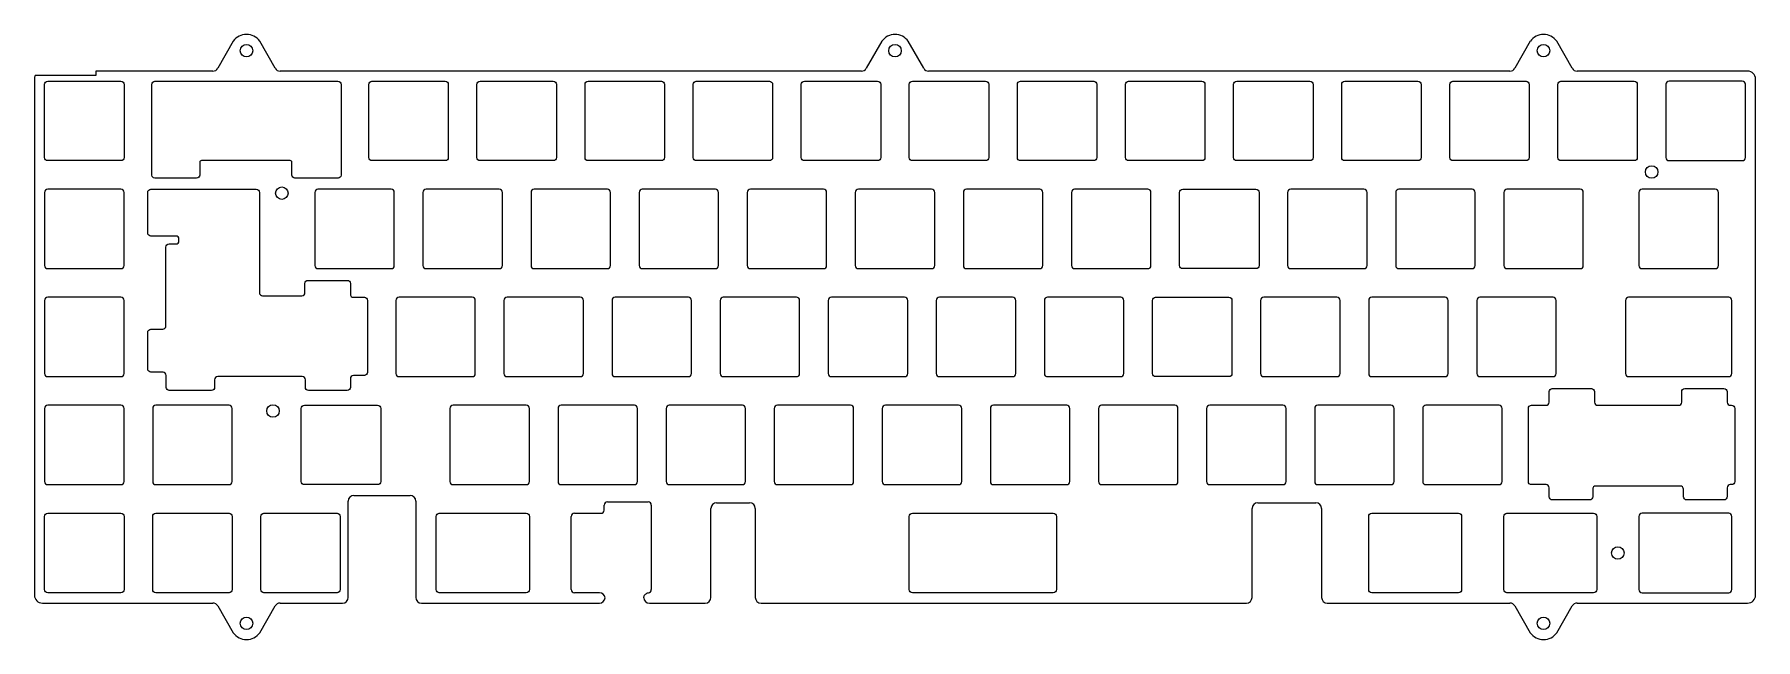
# Model space of a CAD drawing. Header units: millimetres. Extents: x -305 to -2, y -132 to -25.
import ezdxf

# ---------------------------------------------------------------- set-up
doc = ezdxf.new("R2010")
doc.units = ezdxf.units.MM
doc.layers.get('0').update_dxf_attribs({"linetype": 'CONTINUOUS'})

msp = doc.modelspace()

# ---------------------------------------------------------------- linework, layer by layer
for p, q in [((-270.02, -25.99), (-272.74, -30.76)), ((-262.63, -30.76), (-265.35, -25.99)), ((-155.72, -25.99), (-158.44, -30.76)), ((-148.33, -30.76), (-151.05, -25.99)), ((-41.42, -25.99), (-44.14, -30.76)), ((-34.03, -30.76), (-36.75, -25.99)), ((-305.05, -32.67), (-305.05, -123.69)), ((-294.25, -32.05), (-304.91, -32.05)), ((-273.61, -31.27), (-294.25, -31.27)), ((-294.25, -31.27), (-294.25, -32.05)), ((-159.31, -31.27), (-261.76, -31.27)), ((-45.01, -31.27), (-147.46, -31.27)), ((-3.11, -31.27), (-33.16, -31.27)), ((-1.71, -123.69), (-1.71, -32.67)), ((-248.75, -106.1), (-238.84, -106.1)), ((-249.75, -124.09), (-249.75, -107.1)), ((-237.84, -107.1), (-237.84, -124.09)), ((-204.63, -108.7), (-204.63, -107.8)), ((-204.08, -107.25), (-196.89, -107.25)), ((-196.34, -107.8), (-196.34, -122.71)), ((-185.82, -122.25), (-185.82, -108.4)), ((-184.82, -107.4), (-179, -107.4)), ((-178, -108.4), (-178, -122.25)), ((-90.46, -122.25), (-90.46, -108.4)), ((-89.46, -107.4), (-79.2, -107.4)), ((-78.2, -108.4), (-78.2, -122.25)), ((-210.44, -122.7), (-210.44, -109.8)), ((-209.89, -109.25), (-205.18, -109.25)), ((-205.48, -123.25), (-209.89, -123.25)), ((-185.82, -124.09), (-185.82, -122.25)), ((-178, -122.25), (-178, -124.09)), ((-90.46, -124.09), (-90.46, -122.25)), ((-78.2, -122.25), (-78.2, -124.09)), ((-303.65, -125.09), (-273.61, -125.09)), ((-272.74, -125.59), (-270.03, -130.32)), ((-265.34, -130.32), (-262.63, -125.59)), ((-261.76, -125.09), (-250.75, -125.09)), ((-236.84, -125.09), (-205.48, -125.09)), ((-196.67, -125.09), (-186.82, -125.09)), ((-177, -125.09), (-91.46, -125.09)), ((-77.2, -125.09), (-45.01, -125.09)), ((-44.14, -125.59), (-41.43, -130.32)), ((-36.74, -130.32), (-34.03, -125.59)), ((-33.16, -125.09), (-3.11, -125.09))]:
    msp.add_line(p, q)
for points in [[(-303.26, -46.5), (-303.26, -33.6, -0.414214), (-302.71, -33.05), (-289.81, -33.05, -0.414214), (-289.26, -33.6), (-289.26, -46.5, -0.414214), (-289.81, -47.05), (-302.71, -47.05, -0.414214)], [(-276.48, -50.14), (-283.86, -50.14, -0.414214), (-284.36, -49.64), (-284.36, -33.6, -0.414214), (-283.81, -33.05), (-251.56, -33.05, -0.414214), (-251.01, -33.6), (-251.01, -49.64, -0.414214), (-251.51, -50.14), (-259.13, -50.14, -0.414214), (-259.68, -49.59), (-259.68, -47.35, 0.414214), (-259.98, -47.05), (-275.63, -47.05, 0.414214), (-275.93, -47.35), (-275.93, -49.59, -0.414214)], [(-246.11, -46.5), (-246.11, -33.6, -0.414214), (-245.56, -33.05), (-232.66, -33.05, -0.414214), (-232.11, -33.6), (-232.11, -46.5, -0.414214), (-232.66, -47.05), (-245.56, -47.05, -0.414214)], [(-227.06, -46.5), (-227.06, -33.6, -0.414214), (-226.51, -33.05), (-213.61, -33.05, -0.414214), (-213.06, -33.6), (-213.06, -46.5, -0.414214), (-213.61, -47.05), (-226.51, -47.05, -0.414214)], [(-208.01, -46.5), (-208.01, -33.6, -0.414214), (-207.46, -33.05), (-194.56, -33.05, -0.414214), (-194.01, -33.6), (-194.01, -46.5, -0.414214), (-194.56, -47.05), (-207.46, -47.05, -0.414214)], [(-188.96, -46.5), (-188.96, -33.6, -0.414214), (-188.41, -33.05), (-175.51, -33.05, -0.414214), (-174.96, -33.6), (-174.96, -46.5, -0.414214), (-175.51, -47.05), (-188.41, -47.05, -0.414214)], [(-169.91, -46.5), (-169.91, -33.6, -0.414214), (-169.36, -33.05), (-156.46, -33.05, -0.414214), (-155.91, -33.6), (-155.91, -46.5, -0.414214), (-156.46, -47.05), (-169.36, -47.05, -0.414214)], [(-150.86, -46.5), (-150.86, -33.6, -0.414214), (-150.31, -33.05), (-137.41, -33.05, -0.414214), (-136.86, -33.6), (-136.86, -46.5, -0.414214), (-137.41, -47.05), (-150.31, -47.05, -0.414214)], [(-131.81, -46.5), (-131.81, -33.6, -0.414214), (-131.26, -33.05), (-118.36, -33.05, -0.414214), (-117.81, -33.6), (-117.81, -46.5, -0.414214), (-118.36, -47.05), (-131.26, -47.05, -0.414214)], [(-112.76, -46.5), (-112.76, -33.6, -0.414214), (-112.21, -33.05), (-99.31, -33.05, -0.414214), (-98.76, -33.6), (-98.76, -46.5, -0.414214), (-99.31, -47.05), (-112.21, -47.05, -0.414214)], [(-93.71, -46.5), (-93.71, -33.6, -0.414214), (-93.16, -33.05), (-80.26, -33.05, -0.414214), (-79.71, -33.6), (-79.71, -46.5, -0.414214), (-80.26, -47.05), (-93.16, -47.05, -0.414214)], [(-74.66, -46.5), (-74.66, -33.6, -0.414214), (-74.11, -33.05), (-61.21, -33.05, -0.414214), (-60.66, -33.6), (-60.66, -46.5, -0.414214), (-61.21, -47.05), (-74.11, -47.05, -0.414214)], [(-55.61, -46.5), (-55.61, -33.6, -0.414214), (-55.06, -33.05), (-42.16, -33.05, -0.414214), (-41.61, -33.6), (-41.61, -46.5, -0.414214), (-42.16, -47.05), (-55.06, -47.05, -0.414214)], [(-36.56, -46.5), (-36.56, -33.6, -0.414214), (-36.01, -33.05), (-23.11, -33.05, -0.414214), (-22.56, -33.6), (-22.56, -46.5, -0.414214), (-23.11, -47.05), (-36.01, -47.05, -0.414214)], [(-3.51, -33.6, 0.414214), (-4.06, -33.05), (-16.96, -33.05, 0.414214), (-17.51, -33.6), (-17.51, -46.5, 0.414214), (-16.96, -47.05), (-4.06, -47.05, 0.414214), (-3.51, -46.5)], [(-289.26, -52.65, 0.414214), (-289.81, -52.1), (-302.71, -52.1, 0.414214), (-303.26, -52.65), (-303.26, -65.55, 0.414214), (-302.71, -66.1), (-289.81, -66.1, 0.414214), (-289.26, -65.55)], [(-282.43, -76.77, 0.414214), (-281.88, -76.22), (-281.88, -62.3, -0.414214), (-281.33, -61.75), (-280.13, -61.75, 0.414214), (-279.58, -61.2), (-279.58, -60.9, 0.414214), (-280.13, -60.35), (-284.53, -60.35, -0.414214), (-285.08, -59.8), (-285.08, -52.65, -0.414214), (-284.53, -52.1), (-265.95, -52.1, -0.414214), (-265.4, -52.65), (-265.4, -70.35, 0.414214), (-264.85, -70.9), (-257.92, -70.9, 0.414214), (-257.37, -70.35), (-257.37, -68.72, -0.414214), (-256.82, -68.17), (-249.92, -68.17, -0.414214), (-249.37, -68.72), (-249.37, -70.6, 0.414214), (-248.82, -71.15), (-246.9, -71.15, -0.414214), (-246.35, -71.7), (-246.35, -84.4, -0.414214), (-246.9, -84.95), (-248.82, -84.95, 0.414214), (-249.37, -85.5), (-249.37, -87.05, -0.414214), (-249.92, -87.6), (-256.75, -87.6, -0.414214), (-257.3, -87.05), (-257.3, -85.7, 0.414214), (-257.85, -85.15), (-272.75, -85.15, 0.414214), (-273.3, -85.7), (-273.3, -87.05, -0.414214), (-273.85, -87.6), (-281.28, -87.6, -0.414214), (-281.83, -87.05), (-281.83, -84.92, 0.414214), (-282.38, -84.37), (-284.53, -84.37, -0.414214), (-285.08, -83.82), (-285.08, -77.32, -0.414214), (-284.53, -76.77)], [(-255.63, -65.55, 0.414214), (-255.08, -66.1), (-242.18, -66.1, 0.414214), (-241.63, -65.55), (-241.63, -52.65, 0.414214), (-242.18, -52.1), (-255.08, -52.1, 0.414214), (-255.63, -52.65)], [(-222.58, -52.65, 0.414214), (-223.13, -52.1), (-236.03, -52.1, 0.414214), (-236.58, -52.65), (-236.58, -65.55, 0.414214), (-236.03, -66.1), (-223.13, -66.1, 0.414214), (-222.58, -65.55)], [(-217.53, -65.55, 0.414214), (-216.98, -66.1), (-204.08, -66.1, 0.414214), (-203.53, -65.55), (-203.53, -52.65, 0.414214), (-204.08, -52.1), (-216.98, -52.1, 0.414214), (-217.53, -52.65)], [(-198.48, -65.55, 0.414214), (-197.93, -66.1), (-185.03, -66.1, 0.414214), (-184.48, -65.55), (-184.48, -52.65, 0.414214), (-185.03, -52.1), (-197.93, -52.1, 0.414214), (-198.48, -52.65)], [(-165.43, -52.65, 0.414214), (-165.98, -52.1), (-178.88, -52.1, 0.414214), (-179.43, -52.65), (-179.43, -65.55, 0.414214), (-178.88, -66.1), (-165.98, -66.1, 0.414214), (-165.43, -65.55)], [(-146.38, -52.65, 0.414214), (-146.93, -52.1), (-159.83, -52.1, 0.414214), (-160.38, -52.65), (-160.38, -65.55, 0.414214), (-159.83, -66.1), (-146.93, -66.1, 0.414214), (-146.38, -65.55)], [(-127.33, -52.65, 0.414214), (-127.88, -52.1), (-140.78, -52.1, 0.414214), (-141.33, -52.65), (-141.33, -65.55, 0.414214), (-140.78, -66.1), (-127.88, -66.1, 0.414214), (-127.33, -65.55)], [(-122.28, -65.55, 0.414214), (-121.73, -66.1), (-108.83, -66.1, 0.414214), (-108.28, -65.55), (-108.28, -52.65, 0.414214), (-108.83, -52.1), (-121.73, -52.1, 0.414214), (-122.28, -52.65)], [(-102.68, -52.1), (-89.78, -52.1, -0.414214), (-89.23, -52.65), (-89.23, -65.55, -0.414214), (-89.78, -66.1), (-102.68, -66.1, -0.414214), (-103.23, -65.55), (-103.23, -52.65, -0.414214)], [(-70.18, -52.65, 0.414214), (-70.73, -52.1), (-83.63, -52.1, 0.414214), (-84.18, -52.65), (-84.18, -65.55, 0.414214), (-83.63, -66.1), (-70.73, -66.1, 0.414214), (-70.18, -65.55)], [(-65.13, -65.55, 0.414214), (-64.58, -66.1), (-51.68, -66.1, 0.414214), (-51.13, -65.55), (-51.13, -52.65, 0.414214), (-51.68, -52.1), (-64.58, -52.1, 0.414214), (-65.13, -52.65)], [(-32.08, -52.65, 0.414214), (-32.63, -52.1), (-45.53, -52.1, 0.414214), (-46.08, -52.65), (-46.08, -65.55, 0.414214), (-45.53, -66.1), (-32.63, -66.1, 0.414214), (-32.08, -65.55)], [(-8.27, -52.65, 0.414214), (-8.82, -52.1), (-21.72, -52.1, 0.414214), (-22.27, -52.65), (-22.27, -65.55, 0.414214), (-21.72, -66.1), (-8.82, -66.1, 0.414214), (-8.27, -65.55)], [(-289.26, -71.7, 0.414214), (-289.81, -71.15), (-302.71, -71.15, 0.414214), (-303.26, -71.7), (-303.26, -84.6, 0.414214), (-302.71, -85.15), (-289.81, -85.15, 0.414214), (-289.26, -84.6)], [(-227.35, -71.7, 0.414214), (-227.9, -71.15), (-240.8, -71.15, 0.414214), (-241.35, -71.7), (-241.35, -84.6, 0.414214), (-240.8, -85.15), (-227.9, -85.15, 0.414214), (-227.35, -84.6)], [(-222.3, -84.6, 0.414214), (-221.75, -85.15), (-208.85, -85.15, 0.414214), (-208.3, -84.6), (-208.3, -71.7, 0.414214), (-208.85, -71.15), (-221.75, -71.15, 0.414214), (-222.3, -71.7)], [(-189.25, -71.7, 0.414214), (-189.8, -71.15), (-202.7, -71.15, 0.414214), (-203.25, -71.7), (-203.25, -84.6, 0.414214), (-202.7, -85.15), (-189.8, -85.15, 0.414214), (-189.25, -84.6)], [(-170.2, -71.7, 0.414214), (-170.75, -71.15), (-183.65, -71.15, 0.414214), (-184.2, -71.7), (-184.2, -84.6, 0.414214), (-183.65, -85.15), (-170.75, -85.15, 0.414214), (-170.2, -84.6)], [(-151.15, -71.7, 0.414214), (-151.7, -71.15), (-164.6, -71.15, 0.414214), (-165.15, -71.7), (-165.15, -84.6, 0.414214), (-164.6, -85.15), (-151.7, -85.15, 0.414214), (-151.15, -84.6)], [(-132.1, -71.7, 0.414214), (-132.65, -71.15), (-145.55, -71.15, 0.414214), (-146.1, -71.7), (-146.1, -84.6, 0.414214), (-145.55, -85.15), (-132.65, -85.15, 0.414214), (-132.1, -84.6)], [(-127.05, -84.6, 0.414214), (-126.5, -85.15), (-113.6, -85.15, 0.414214), (-113.05, -84.6), (-113.05, -71.7, 0.414214), (-113.6, -71.15), (-126.5, -71.15, 0.414214), (-127.05, -71.7)], [(-107.45, -71.15), (-94.55, -71.15, -0.414214), (-94, -71.7), (-94, -84.6, -0.414214), (-94.55, -85.15), (-107.45, -85.15, -0.414214), (-108, -84.6), (-108, -71.7, -0.414214)], [(-74.95, -71.7, 0.414214), (-75.5, -71.15), (-88.4, -71.15, 0.414214), (-88.95, -71.7), (-88.95, -84.6, 0.414214), (-88.4, -85.15), (-75.5, -85.15, 0.414214), (-74.95, -84.6)], [(-69.9, -84.6, 0.414214), (-69.35, -85.15), (-56.45, -85.15, 0.414214), (-55.9, -84.6), (-55.9, -71.7, 0.414214), (-56.45, -71.15), (-69.35, -71.15, 0.414214), (-69.9, -71.7)], [(-36.85, -71.7, 0.414214), (-37.4, -71.15), (-50.3, -71.15, 0.414214), (-50.85, -71.7), (-50.85, -84.6, 0.414214), (-50.3, -85.15), (-37.4, -85.15, 0.414214), (-36.85, -84.6)], [(-24.65, -84.6, 0.414214), (-24.1, -85.15), (-6.44, -85.15, 0.414214), (-5.89, -84.6), (-5.89, -71.7, 0.414214), (-6.44, -71.15), (-24.1, -71.15, 0.414214), (-24.65, -71.7)], [(-15.28, -90.2, 0.414214), (-14.73, -89.65), (-14.73, -87.8, -0.414214), (-14.18, -87.25), (-7.28, -87.25, -0.414214), (-6.73, -87.8), (-6.73, -89.65, 0.414214), (-6.18, -90.2), (-5.93, -90.2, -0.414214), (-5.38, -90.75), (-5.38, -103.65, -0.414214), (-5.93, -104.2), (-6.18, -104.2, 0.414214), (-6.73, -104.75), (-6.73, -106.34, -0.414214), (-7.28, -106.89), (-13.87, -106.89, -0.414214), (-14.42, -106.34), (-14.42, -105, 0.414214), (-14.97, -104.45), (-29.87, -104.45, 0.414214), (-30.42, -105), (-30.42, -106.34, -0.414214), (-30.97, -106.89), (-37.55, -106.89, -0.414214), (-38.1, -106.34), (-38.1, -104.75, 0.414214), (-38.65, -104.2), (-41.2, -104.2, -0.414214), (-41.75, -103.65), (-41.75, -90.75, -0.414214), (-41.2, -90.2), (-38.65, -90.2, 0.414214), (-38.1, -89.65), (-38.1, -87.8, -0.414214), (-37.55, -87.25), (-30.65, -87.25, -0.414214), (-30.1, -87.8), (-30.1, -89.65, 0.414214), (-29.55, -90.2)], [(-289.26, -90.75, 0.414214), (-289.81, -90.2), (-302.71, -90.2, 0.414214), (-303.26, -90.75), (-303.26, -103.65, 0.414214), (-302.71, -104.2), (-289.81, -104.2, 0.414214), (-289.26, -103.65)], [(-270.21, -90.75, 0.414214), (-270.76, -90.2), (-283.66, -90.2, 0.414214), (-284.21, -90.75), (-284.21, -103.65, 0.414214), (-283.66, -104.2), (-270.76, -104.2, 0.414214), (-270.21, -103.65)], [(-244.57, -104.2), (-257.47, -104.2, -0.414214), (-258.02, -103.65), (-258.02, -90.75, -0.414214), (-257.47, -90.2), (-244.57, -90.2, -0.414214), (-244.02, -90.75), (-244.02, -103.65, -0.414214)], [(-217.82, -90.75, 0.414214), (-218.37, -90.2), (-231.27, -90.2, 0.414214), (-231.82, -90.75), (-231.82, -103.65, 0.414214), (-231.27, -104.2), (-218.37, -104.2, 0.414214), (-217.82, -103.65)], [(-212.77, -103.65, 0.414214), (-212.22, -104.2), (-199.32, -104.2, 0.414214), (-198.77, -103.65), (-198.77, -90.75, 0.414214), (-199.32, -90.2), (-212.22, -90.2, 0.414214), (-212.77, -90.75)], [(-193.72, -103.65, 0.414214), (-193.17, -104.2), (-180.27, -104.2, 0.414214), (-179.72, -103.65), (-179.72, -90.75, 0.414214), (-180.27, -90.2), (-193.17, -90.2, 0.414214), (-193.72, -90.75)], [(-160.67, -90.75, 0.414214), (-161.22, -90.2), (-174.12, -90.2, 0.414214), (-174.67, -90.75), (-174.67, -103.65, 0.414214), (-174.12, -104.2), (-161.22, -104.2, 0.414214), (-160.67, -103.65)], [(-155.62, -103.65, 0.414214), (-155.07, -104.2), (-142.17, -104.2, 0.414214), (-141.62, -103.65), (-141.62, -90.75, 0.414214), (-142.17, -90.2), (-155.07, -90.2, 0.414214), (-155.62, -90.75)], [(-122.57, -90.75, 0.414214), (-123.12, -90.2), (-136.02, -90.2, 0.414214), (-136.57, -90.75), (-136.57, -103.65, 0.414214), (-136.02, -104.2), (-123.12, -104.2, 0.414214), (-122.57, -103.65)], [(-103.52, -90.75, 0.414214), (-104.07, -90.2), (-116.97, -90.2, 0.414214), (-117.52, -90.75), (-117.52, -103.65, 0.414214), (-116.97, -104.2), (-104.07, -104.2, 0.414214), (-103.52, -103.65)], [(-98.47, -103.65, 0.414214), (-97.92, -104.2), (-85.02, -104.2, 0.414214), (-84.47, -103.65), (-84.47, -90.75, 0.414214), (-85.02, -90.2), (-97.92, -90.2, 0.414214), (-98.47, -90.75)], [(-78.87, -90.2, 0.414214), (-79.42, -90.75), (-79.42, -103.65, 0.414214), (-78.87, -104.2), (-65.97, -104.2, 0.414214), (-65.42, -103.65), (-65.42, -90.75, 0.414214), (-65.97, -90.2)], [(-60.37, -103.65, 0.414214), (-59.82, -104.2), (-46.92, -104.2, 0.414214), (-46.37, -103.65), (-46.37, -90.75, 0.414214), (-46.92, -90.2), (-59.82, -90.2, 0.414214), (-60.37, -90.75)], [(-289.26, -109.8), (-289.26, -122.7, -0.414214), (-289.81, -123.25), (-302.71, -123.25, -0.414214), (-303.26, -122.7), (-303.26, -109.8, -0.414214), (-302.71, -109.25), (-289.81, -109.25, -0.414214)], [(-270.21, -109.8), (-270.21, -122.7, -0.414214), (-270.76, -123.25), (-283.66, -123.25, -0.414214), (-284.21, -122.7), (-284.21, -109.8, -0.414214), (-283.66, -109.25), (-270.76, -109.25, -0.414214)], [(-251.16, -109.8), (-251.16, -122.7, -0.414214), (-251.71, -123.25), (-264.61, -123.25, -0.414214), (-265.16, -122.7), (-265.16, -109.8, -0.414214), (-264.61, -109.25), (-251.71, -109.25, -0.414214)], [(-217.82, -109.8), (-217.82, -122.7, -0.414214), (-218.37, -123.25), (-233.7, -123.25, -0.414214), (-234.25, -122.7), (-234.25, -109.8, -0.414214), (-233.7, -109.25), (-218.37, -109.25, -0.414214)], [(-124.95, -109.8), (-124.95, -122.7, -0.414214), (-125.5, -123.25), (-150.31, -123.25, -0.414214), (-150.86, -122.7), (-150.86, -109.8, -0.414214), (-150.31, -109.25), (-125.5, -109.25, -0.414214)], [(-53.52, -109.8), (-53.52, -122.7, -0.414214), (-54.07, -123.25), (-69.35, -123.25, -0.414214), (-69.9, -122.7), (-69.9, -109.8, -0.414214), (-69.35, -109.25), (-54.07, -109.25, -0.414214)], [(-29.7, -109.8), (-29.7, -122.7, -0.414214), (-30.25, -123.25), (-45.53, -123.25, -0.414214), (-46.08, -122.7), (-46.08, -109.8, -0.414214), (-45.53, -109.25), (-30.25, -109.25, -0.414214)], [(-5.89, -109.8, 0.414214), (-6.44, -109.25), (-21.72, -109.25, 0.414214), (-22.27, -109.8), (-22.27, -122.7, 0.414214), (-21.72, -123.25), (-6.44, -123.25, 0.414214), (-5.89, -122.7)]]:
    msp.add_lwpolyline(points, format="xyb", close=True)
for centre in [(-267.68, -27.67), (-153.38, -27.67), (-39.08, -27.67), (-20.03, -49.05), (-261.45, -52.8), (-263.02, -91.2), (-25.99, -116.25), (-267.68, -128.65), (-39.08, -128.65)]:
    msp.add_circle(centre, 1.1)
for centre, radius, start, end in [((-267.68, -27.67), 2.88, 35.7705, 144.2296), ((-153.38, -27.67), 2.87, 35.7703, 144.2297), ((-39.08, -27.67), 2.87, 35.7703, 144.2297), ((-303.65, -32.67), 1.4, 153.8557, 180), ((-273.61, -30.27), 1, 270, 330.3223), ((-261.76, -30.27), 1, 209.6777, 270), ((-159.31, -30.27), 1, 270, 330.3223), ((-147.46, -30.27), 1, 209.6777, 270), ((-45.01, -30.27), 1, 270, 330.3223), ((-33.16, -30.27), 1, 209.6777, 270), ((-3.11, -32.67), 1.4, 0, 90), ((-248.75, -107.1), 1, 90, 180), ((-238.84, -107.1), 1, 0, 90), ((-205.18, -108.7), 0.55, -90, 0), ((-204.08, -107.8), 0.55, 90, 180), ((-196.89, -107.8), 0.55, 0, 90), ((-184.82, -108.4), 1, 90, 180), ((-179, -108.4), 1, 0, 90), ((-89.46, -108.4), 1, 90, 180), ((-79.2, -108.4), 1, 0, 90), ((-209.89, -109.8), 0.55, 90, 180), ((-303.65, -123.69), 1.4, 180, 270), ((-250.75, -124.09), 1, 270, 360), ((-236.84, -124.09), 1, 180, 270), ((-209.89, -122.7), 0.55, 180, 270), ((-205.48, -124.25), 1, 4.6935, 90), ((-205.48, -124.09), 1, 270, 355.3065), ((-196.67, -124.09), 1, 184.3122, 270), ((-196.89, -122.71), 0.55, -84.0081, 0), ((-186.82, -124.09), 1, 270, 360), ((-177, -124.09), 1, 180, 270), ((-91.46, -124.09), 1, 270, 360), ((-77.2, -124.09), 1, 180, 270), ((-3.11, -123.69), 1.4, -90, 0), ((-273.61, -126.09), 1, 29.8696, 90), ((-261.76, -126.09), 1, 90, 150.1304), ((-45.01, -126.09), 1, 29.8696, 90), ((-33.16, -126.09), 1, 90, 150.1304), ((-267.68, -128.65), 2.87, 215.4976, 324.5024), ((-39.08, -128.65), 2.88, 215.4976, 324.5024)]:
    msp.add_arc(centre, radius, start, end)
msp.add_open_spline([(-197.67, -124.16), (-197.66, -124.06), (-197.64, -123.96), (-197.55, -123.74), (-197.47, -123.63), (-197.31, -123.46), (-197.22, -123.4), (-197.04, -123.3), (-196.94, -123.27), (-196.83, -123.25)], degree=3, knots=[0.0075381, 0.0075381, 0.0075381, 0.0075381, 0.0390644, 0.0390644, 0.0781289, 0.0781289, 0.1096362, 0.1096362, 0.1411434, 0.1411434, 0.1411434, 0.1411434])

doc.saveas('drawing.dxf')
